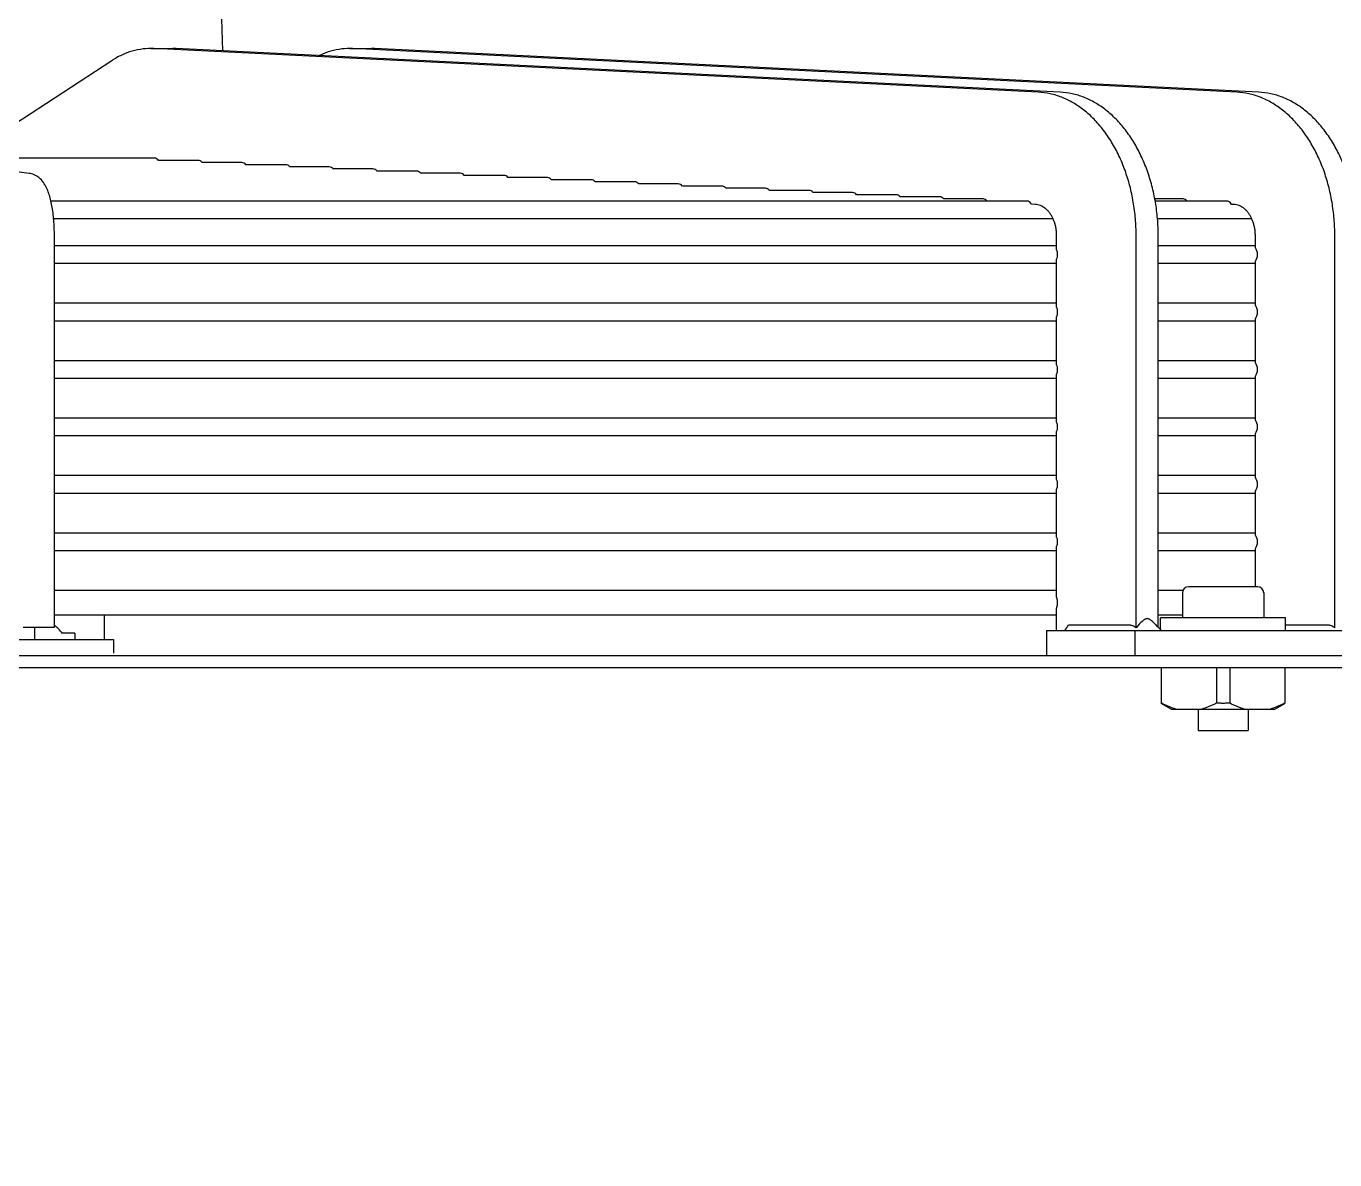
# Model space of a CAD drawing. Header units: millimetres. Extents: x 17700 to 32328, y 19251 to 29476.
# Drawn here: x 18139.63 to 18147.88, y 19600.84 to 19607.99 of the extents above; entities that cross this region are included whole.
import ezdxf

# ---------------------------------------------------------------- set-up
doc = ezdxf.new("R2010")
doc.units = ezdxf.units.MM
doc.header["$LTSCALE"] = 5
doc.layers.add('UNIT', color=6, linetype='Continuous')
doc.styles.add('SUBMITTAL', font='romans.shx', dxfattribs={"width": 0.75})
doc.dimstyles.new('SUBMITTAL', dxfattribs={"dimtxt": 0.09375, "dimasz": 0.09375, "dimexe": 0.03125, "dimexo": 0.0625, "dimgap": 0.0625, "dimtad": 0, "dimdec": 4, "dimzin": 4, "dimdsep": 46, "dimlunit": 4, "dimtxsty": 'SUBMITTAL', "dimcen": 0.09375, "dimclre": 6, "dimadec": 0, "dimazin": 0, "dimtfac": 1, "dimtdec": 0, "dimtofl": 0, "dimtmove": 0, "dimatfit": 3, "dimfxl": 0, "dimfrac": 2, "dimtolj": 1, "dimtzin": 4, "dimarcsym": 0})

msp = doc.modelspace()

# ---------------------------------------------------------------- linework, layer by layer
at = {"layer": 'UNIT'}
for p, q in [((18140.7899, 19610.3866), (18140.8678, 19607.8341)), ((18140.4146, 19607.8489), (18140.5538, 19607.8489)), ((18146.0098, 19607.5739), (18140.4349, 19607.8485)), ((18146.149, 19607.5739), (18140.5741, 19607.8485)), ((18141.6674, 19607.8489), (18141.8066, 19607.8489)), ((18147.2625, 19607.5739), (18141.6877, 19607.8485)), ((18147.4017, 19607.5739), (18141.8269, 19607.8485)), ((18140.1685, 19607.7721), (18139.2315, 19607.1581)), ((18139.6482, 19607.0615), (18137.6128, 19607.3361)), ((18140.4377, 19607.1581), (18138.9321, 19607.1581)), ((18140.7137, 19607.1434), (18140.4645, 19607.1434)), ((18140.9894, 19607.1299), (18140.7394, 19607.1299)), ((18141.2651, 19607.1164), (18141.0151, 19607.1164)), ((18141.5405, 19607.1029), (18141.2908, 19607.1029)), ((18141.8159, 19607.0894), (18141.5662, 19607.0894)), ((18142.0911, 19607.0759), (18141.8416, 19607.0759)), ((18142.3663, 19607.0624), (18142.1168, 19607.0624)), ((18142.6414, 19607.0489), (18142.392, 19607.0489)), ((18142.9163, 19607.0354), (18142.667, 19607.0354)), ((18143.1913, 19607.0219), (18142.942, 19607.0219)), ((18143.4661, 19607.0084), (18143.2169, 19607.0084)), ((18143.7409, 19606.9949), (18143.4918, 19606.9949)), ((18144.0157, 19606.9814), (18143.7666, 19606.9814)), ((18144.2904, 19606.9679), (18144.0413, 19606.9679)), ((18145.9378, 19606.8869), (18139.7855, 19606.8869)), ((18144.565, 19606.9544), (18144.316, 19606.9544)), ((18144.8397, 19606.9409), (18144.5906, 19606.9409)), ((18145.1142, 19606.9274), (18144.8653, 19606.9274)), ((18145.3888, 19606.9139), (18145.1398, 19606.9139)), ((18145.6633, 19606.9004), (18145.4144, 19606.9004)), ((18146.9241, 19606.9004), (18146.7458, 19606.9004)), ((18147.1984, 19606.8869), (18146.7483, 19606.8869)), ((18145.9923, 19606.8657), (18145.9679, 19606.8669)), ((18147.2451, 19606.8657), (18147.2287, 19606.8665)), ((18139.8024, 19606.7767), (18146.1041, 19606.7767)), ((18146.7626, 19606.7767), (18147.3568, 19606.7767)), ((18139.8073, 19604.1995), (18139.8073, 19606.6689)), ((18146.1268, 19606.5797), (18146.1268, 19606.6689)), ((18146.6279, 19604.1961), (18146.6279, 19606.6689)), ((18146.7671, 19604.1995), (18146.7671, 19606.6689)), ((18147.3796, 19606.5921), (18147.3796, 19606.6689)), ((18147.8807, 19604.1961), (18147.8807, 19606.6689)), ((18146.1268, 19606.605), (18139.8073, 19606.605)), ((18140.0845, 19606.6064), (18140.0845, 19606.605)), ((18140.8342, 19606.6064), (18140.8321, 19606.605)), ((18140.9734, 19606.6064), (18140.9713, 19606.605)), ((18142.0528, 19606.6064), (18142.0499, 19606.605)), ((18147.3796, 19606.605), (18146.7671, 19606.605)), ((18139.8073, 19606.4948), (18146.1268, 19606.4948)), ((18146.1268, 19606.2175), (18146.1268, 19606.5201)), ((18146.7671, 19606.4948), (18147.3796, 19606.4948)), ((18147.3796, 19606.2299), (18147.3796, 19606.5077)), ((18146.1268, 19606.2428), (18139.8073, 19606.2428)), ((18147.3796, 19606.2428), (18146.7671, 19606.2428)), ((18139.8073, 19606.1326), (18146.1268, 19606.1326)), ((18146.1268, 19605.8553), (18146.1268, 19606.1579)), ((18146.7671, 19606.1326), (18147.3796, 19606.1326)), ((18147.3796, 19605.8677), (18147.3796, 19606.1455)), ((18146.1268, 19605.8806), (18139.8073, 19605.8806)), ((18147.3796, 19605.8806), (18146.7671, 19605.8806)), ((18139.8073, 19605.7704), (18146.1268, 19605.7704)), ((18146.1268, 19605.4931), (18146.1268, 19605.7957)), ((18146.7671, 19605.7704), (18147.3796, 19605.7704)), ((18147.3796, 19605.5055), (18147.3796, 19605.7832)), ((18146.1268, 19605.5184), (18139.8073, 19605.5184)), ((18147.3796, 19605.5184), (18146.7671, 19605.5184)), ((18139.8073, 19605.4081), (18146.1268, 19605.4081)), ((18146.1268, 19605.1309), (18146.1268, 19605.4334)), ((18146.7671, 19605.4081), (18147.3796, 19605.4081)), ((18147.3796, 19605.1433), (18147.3796, 19605.421)), ((18146.1268, 19605.1562), (18139.8073, 19605.1562)), ((18147.3796, 19605.1562), (18146.7671, 19605.1562)), ((18146.1268, 19604.7687), (18146.1268, 19605.0712)), ((18147.3796, 19604.7811), (18147.3796, 19605.0588)), ((18139.8073, 19605.0459), (18146.1268, 19605.0459)), ((18146.7671, 19605.0459), (18147.3796, 19605.0459)), ((18146.1268, 19604.794), (18139.8073, 19604.794)), ((18147.3796, 19604.794), (18146.7671, 19604.794)), ((18139.8073, 19604.6837), (18146.1268, 19604.6837)), ((18146.1268, 19604.3906), (18146.1268, 19604.709)), ((18146.7671, 19604.6837), (18147.3796, 19604.6837)), ((18147.3796, 19604.4554), (18147.3796, 19604.6966)), ((18146.1268, 19604.4318), (18139.8073, 19604.4318)), ((18146.9236, 19604.4318), (18146.7671, 19604.4318)), ((18146.9203, 19604.416), (18146.9203, 19604.2585)), ((18147.3927, 19604.4554), (18146.9596, 19604.4554)), ((18147.4321, 19604.416), (18147.4321, 19604.2585)), ((18146.1268, 19604.1798), (18146.1268, 19604.3194)), ((18139.8073, 19604.2782), (18146.1268, 19604.2782)), ((18140.1238, 19604.1227), (18140.1238, 19604.2782)), ((18146.7671, 19604.2782), (18146.9203, 19604.2782)), ((18147.5699, 19604.2585), (18146.7825, 19604.2585)), ((18146.7825, 19604.1842), (18146.7825, 19604.2585)), ((18147.5699, 19604.1798), (18147.5699, 19604.2585)), ((18139.6104, 19604.1995), (18139.8073, 19604.1995)), ((18139.6845, 19604.1227), (18139.6845, 19604.1995)), ((18139.9358, 19604.1621), (18139.857, 19604.1621)), ((18139.9358, 19604.1621), (18139.9358, 19604.1227)), ((18146.0626, 19604.1798), (18148.2897, 19604.1798)), ((18146.0626, 19604.1798), (18146.0626, 19604.0223)), ((18146.5862, 19604.2126), (18146.2018, 19604.2126)), ((18146.6194, 19604.1798), (18146.6194, 19604.0223)), ((18147.8389, 19604.2126), (18147.5699, 19604.2126)), ((18130.9275, 19604.1227), (18140.1794, 19604.1227)), ((18140.1794, 19604.1227), (18140.1794, 19604.0361)), ((18118.6834, 19604.0223), (18152.4235, 19604.0223)), ((18152.4235, 19603.9436), (18118.6834, 19603.9436)), ((18146.7864, 19603.9436), (18146.7864, 19603.7214)), ((18147.1344, 19603.9436), (18147.1344, 19603.7214)), ((18147.2179, 19603.9436), (18147.2179, 19603.7214)), ((18147.5659, 19603.9436), (18147.5659, 19603.7214)), ((18146.8494, 19603.6837), (18146.7864, 19603.7201)), ((18146.8494, 19603.6837), (18147.503, 19603.6837)), ((18147.0187, 19603.6837), (18147.0187, 19603.5499)), ((18147.3337, 19603.6837), (18147.3337, 19603.5499)), ((18147.503, 19603.6837), (18147.5659, 19603.7201)), ((18147.0187, 19603.5499), (18147.3337, 19603.5499))]:
    msp.add_line(p, q, dxfattribs=at)
for centre, radius, start, end in [((18140.9401, 19606.6132), 0.0787, 353.99009, 355.0051), ((18141.7275, 19606.6132), 0.0787, 184.9949, 186.00991), ((18146.9596, 19604.416), 0.0394, 90, 180), ((18147.3927, 19604.416), 0.0394, 0, 90), ((18139.67, 19604.027), 0.2307, 35.84734, 53.50274)]:
    msp.add_arc(centre, radius, start, end, dxfattribs=at)
for centre, major_axis, ratio, start_param, end_param in [((18140.4377, 19607.103), (0, -0.0551), 0.71258, 2.392275, 3.141678), ((18140.7137, 19607.0882), (0, -0.0551), 0.712077, 2.426765, 3.141668), ((18140.9894, 19607.0747), (0, -0.0551), 0.711642, 2.426755, 3.141658), ((18141.2651, 19607.0612), (0, -0.0551), 0.711261, 2.426745, 3.14165), ((18141.5405, 19607.0477), (0, -0.0551), 0.710927, 2.426738, 3.141643), ((18141.8159, 19607.0343), (0, -0.0551), 0.710631, 2.426732, 3.141637), ((18142.0911, 19607.0208), (0, -0.0551), 0.710369, 2.426726, 3.141632), ((18142.3663, 19607.0073), (0, -0.0551), 0.710135, 2.426721, 3.141628), ((18142.6414, 19606.9938), (0, -0.0551), 0.709925, 2.426717, 3.141624), ((18142.9163, 19606.9803), (0, -0.0551), 0.709737, 2.426714, 3.141621), ((18143.1913, 19606.9668), (0, -0.0551), 0.709566, 2.426711, 3.141618), ((18143.4661, 19606.9533), (0, -0.0551), 0.709412, 2.426708, 3.141616), ((18143.7409, 19606.9398), (0, -0.0551), 0.709272, 2.426706, 3.141614), ((18144.0157, 19606.9263), (0, -0.0551), 0.709144, 2.426704, 3.141612), ((18144.2904, 19606.9128), (0, -0.0551), 0.709027, 2.426702, 3.14161), ((18144.565, 19606.8993), (0, -0.0551), 0.708921, 2.426701, 3.141609), ((18144.8397, 19606.8858), (0, -0.0551), 0.708822, 2.426699, 3.141608), ((18145.1142, 19606.8723), (0, -0.0551), 0.708732, 2.426698, 3.141606), ((18145.3888, 19606.8588), (0, -0.0551), 0.708648, 2.426697, 3.141605), ((18145.6633, 19606.8453), (0, -0.0551), 0.708571, 2.426696, 3.141604), ((18145.9378, 19606.8318), (0, -0.0551), 0.708499, 2.259884, 3.141603), ((18146.9241, 19606.8453), (0, -0.0551), 0.708043, 2.426691, 3.1416), ((18147.1984, 19606.8318), (0, -0.0551), 0.707997, 2.250565, 3.1416), ((18141.9591, 19606.6705), (-0.0428, 0.0886), 0.23457, 2.259587, 2.282231), ((18147.3545, 19606.5499), (0, -0.0551), 0.707968, 1.570803, 2.443376), ((18147.3545, 19606.5499), (0, -0.0551), 0.707968, 0.698217, 1.570789), ((18147.3545, 19606.1877), (0, -0.0551), 0.707968, 1.570803, 2.443376), ((18147.3545, 19606.1877), (0, -0.0551), 0.707968, 0.698217, 1.570789), ((18147.3545, 19605.8255), (0, -0.0551), 0.707968, 1.570803, 2.443376), ((18147.3545, 19605.8255), (0, -0.0551), 0.707968, 0.698217, 1.570789), ((18147.3545, 19605.4633), (0, -0.0551), 0.707968, 1.570803, 2.443376), ((18147.3545, 19605.4633), (0, -0.0551), 0.707968, 0.698217, 1.570789), ((18147.3545, 19605.1011), (0, -0.0551), 0.707968, 1.570803, 2.443376), ((18147.3545, 19605.1011), (0, -0.0551), 0.707968, 0.698217, 1.570789), ((18147.3545, 19604.7389), (0, -0.0551), 0.707968, 1.570803, 2.443376), ((18147.3545, 19604.7389), (0, -0.0551), 0.707968, 0.698217, 1.570789), ((18145.2058, 19605.5884), (0, -1.969), 0.707107, 0.773616, 0.797181)]:
    msp.add_ellipse(centre, major_axis=major_axis, ratio=ratio, start_param=start_param, end_param=end_param, dxfattribs=at)
for points, knots in [([(18140.4349, 19607.8484), (18140.4121, 19607.8496), (18140.3891, 19607.8488), (18140.3662, 19607.8461), (18140.3434, 19607.8435), (18140.3208, 19607.8389), (18140.2984, 19607.8325), (18140.276, 19607.8261), (18140.2539, 19607.8178), (18140.2321, 19607.8077), (18140.2104, 19607.7976), (18140.1891, 19607.7858), (18140.1684, 19607.7722)], [0, 0, 0, 0, 0.250376, 0.250376, 0.250376, 0.500564, 0.500564, 0.500564, 0.750752, 0.750752, 0.750752, 1, 1, 1, 1]), ([(18141.6877, 19607.8484), (18141.6648, 19607.8496), (18141.6418, 19607.8488), (18141.619, 19607.8461), (18141.5962, 19607.8435), (18141.5735, 19607.8389), (18141.5511, 19607.8325), (18141.5287, 19607.8261), (18141.5066, 19607.8178), (18141.4848, 19607.8077), (18141.4823, 19607.8065), (18141.4797, 19607.8053), (18141.4771, 19607.8041)], [0, 0, 0, 0, 0.2503763, 0.2503763, 0.2503763, 0.5005641, 0.5005641, 0.5005641, 0.7507518, 0.7507518, 0.7507518, 0.7802911, 0.7802911, 0.7802911, 0.7802911]), ([(18146.6279, 19606.6689), (18146.6279, 19606.7044), (18146.6264, 19606.7403), (18146.6234, 19606.7757), (18146.6205, 19606.8112), (18146.6161, 19606.8461), (18146.6101, 19606.8808), (18146.6042, 19606.9154), (18146.5968, 19606.9498), (18146.5881, 19606.9833), (18146.5793, 19607.0167), (18146.5692, 19607.0493), (18146.5577, 19607.081), (18146.5462, 19607.1128), (18146.5333, 19607.1438), (18146.5193, 19607.1734), (18146.5053, 19607.203), (18146.4901, 19607.2313), (18146.4736, 19607.2583), (18146.4572, 19607.2854), (18146.4395, 19607.3112), (18146.421, 19607.3354), (18146.4024, 19607.3595), (18146.383, 19607.382), (18146.3625, 19607.4029), (18146.3421, 19607.4237), (18146.3206, 19607.443), (18146.2986, 19607.4603), (18146.2766, 19607.4777), (18146.2539, 19607.4931), (18146.2306, 19607.5066), (18146.2072, 19607.5201), (18146.1832, 19607.5318), (18146.1589, 19607.5413), (18146.1346, 19607.5509), (18146.1101, 19607.5583), (18146.0852, 19607.5638), (18146.0602, 19607.5692), (18146.0349, 19607.5726), (18146.0098, 19607.5738)], [0, 0, 0, 0, 0.076921, 0.076921, 0.076921, 0.153842, 0.153842, 0.153842, 0.230763, 0.230763, 0.230763, 0.307684, 0.307684, 0.307684, 0.384605, 0.384605, 0.384605, 0.461526, 0.461526, 0.461526, 0.538447, 0.538447, 0.538447, 0.615368, 0.615368, 0.615368, 0.692289, 0.692289, 0.692289, 0.76921, 0.76921, 0.76921, 0.846132, 0.846132, 0.846132, 0.923053, 0.923053, 0.923053, 1, 1, 1, 1]), ([(18146.7671, 19606.6689), (18146.7671, 19606.7044), (18146.7656, 19606.7403), (18146.7626, 19606.7757), (18146.7597, 19606.8112), (18146.7552, 19606.8461), (18146.7493, 19606.8808), (18146.7434, 19606.9154), (18146.736, 19606.9498), (18146.7273, 19606.9833), (18146.7185, 19607.0167), (18146.7084, 19607.0493), (18146.6969, 19607.081), (18146.6854, 19607.1128), (18146.6725, 19607.1438), (18146.6585, 19607.1734), (18146.6445, 19607.203), (18146.6293, 19607.2313), (18146.6128, 19607.2583), (18146.5964, 19607.2854), (18146.5787, 19607.3112), (18146.5602, 19607.3354), (18146.5416, 19607.3595), (18146.5222, 19607.382), (18146.5017, 19607.4029), (18146.4813, 19607.4237), (18146.4598, 19607.443), (18146.4378, 19607.4603), (18146.4157, 19607.4777), (18146.3931, 19607.4931), (18146.3698, 19607.5066), (18146.3464, 19607.5201), (18146.3224, 19607.5318), (18146.2981, 19607.5413), (18146.2738, 19607.5509), (18146.2493, 19607.5583), (18146.2244, 19607.5638), (18146.1994, 19607.5692), (18146.1741, 19607.5726), (18146.149, 19607.5738)], [0, 0, 0, 0, 0.076921, 0.076921, 0.076921, 0.153842, 0.153842, 0.153842, 0.230763, 0.230763, 0.230763, 0.307684, 0.307684, 0.307684, 0.384605, 0.384605, 0.384605, 0.461526, 0.461526, 0.461526, 0.538447, 0.538447, 0.538447, 0.615368, 0.615368, 0.615368, 0.692289, 0.692289, 0.692289, 0.76921, 0.76921, 0.76921, 0.846132, 0.846132, 0.846132, 0.923053, 0.923053, 0.923053, 1, 1, 1, 1]), ([(18147.8807, 19606.6689), (18147.8807, 19606.7044), (18147.8792, 19606.7403), (18147.8762, 19606.7757), (18147.8732, 19606.8112), (18147.8688, 19606.8461), (18147.8629, 19606.8808), (18147.857, 19606.9154), (18147.8496, 19606.9498), (18147.8408, 19606.9833), (18147.8321, 19607.0167), (18147.822, 19607.0493), (18147.8105, 19607.081), (18147.799, 19607.1128), (18147.7861, 19607.1438), (18147.7721, 19607.1734), (18147.758, 19607.203), (18147.7428, 19607.2313), (18147.7264, 19607.2583), (18147.71, 19607.2854), (18147.6923, 19607.3112), (18147.6737, 19607.3354), (18147.6552, 19607.3595), (18147.6357, 19607.382), (18147.6153, 19607.4029), (18147.5948, 19607.4237), (18147.5734, 19607.443), (18147.5513, 19607.4603), (18147.5293, 19607.4777), (18147.5067, 19607.4931), (18147.4833, 19607.5066), (18147.46, 19607.5201), (18147.4359, 19607.5318), (18147.4117, 19607.5413), (18147.3874, 19607.5509), (18147.3628, 19607.5583), (18147.3379, 19607.5638), (18147.313, 19607.5692), (18147.2876, 19607.5726), (18147.2625, 19607.5738)], [0, 0, 0, 0, 0.076921, 0.076921, 0.076921, 0.153842, 0.153842, 0.153842, 0.230763, 0.230763, 0.230763, 0.307684, 0.307684, 0.307684, 0.384605, 0.384605, 0.384605, 0.461526, 0.461526, 0.461526, 0.538447, 0.538447, 0.538447, 0.615368, 0.615368, 0.615368, 0.692289, 0.692289, 0.692289, 0.76921, 0.76921, 0.76921, 0.846132, 0.846132, 0.846132, 0.923053, 0.923053, 0.923053, 1, 1, 1, 1]), ([(18148.0199, 19606.6689), (18148.0199, 19606.7044), (18148.0184, 19606.7403), (18148.0154, 19606.7757), (18148.0124, 19606.8112), (18148.008, 19606.8461), (18148.0021, 19606.8808), (18147.9962, 19606.9154), (18147.9888, 19606.9498), (18147.98, 19606.9833), (18147.9713, 19607.0167), (18147.9612, 19607.0493), (18147.9497, 19607.081), (18147.9382, 19607.1128), (18147.9253, 19607.1438), (18147.9112, 19607.1734), (18147.8972, 19607.203), (18147.882, 19607.2313), (18147.8656, 19607.2583), (18147.8492, 19607.2854), (18147.8315, 19607.3112), (18147.8129, 19607.3354), (18147.7944, 19607.3595), (18147.7749, 19607.382), (18147.7545, 19607.4029), (18147.734, 19607.4237), (18147.7126, 19607.443), (18147.6905, 19607.4603), (18147.6685, 19607.4777), (18147.6459, 19607.4931), (18147.6225, 19607.5066), (18147.5992, 19607.5201), (18147.5751, 19607.5318), (18147.5509, 19607.5413), (18147.5266, 19607.5509), (18147.502, 19607.5583), (18147.4771, 19607.5638), (18147.4522, 19607.5692), (18147.4268, 19607.5726), (18147.4017, 19607.5738)], [0, 0, 0, 0, 0.076921, 0.076921, 0.076921, 0.153842, 0.153842, 0.153842, 0.230763, 0.230763, 0.230763, 0.307684, 0.307684, 0.307684, 0.384605, 0.384605, 0.384605, 0.461526, 0.461526, 0.461526, 0.538447, 0.538447, 0.538447, 0.615368, 0.615368, 0.615368, 0.692289, 0.692289, 0.692289, 0.76921, 0.76921, 0.76921, 0.846132, 0.846132, 0.846132, 0.923053, 0.923053, 0.923053, 1, 1, 1, 1]), ([(18139.8073, 19606.6689), (18139.8073, 19606.7017), (18139.8059, 19606.7345), (18139.8007, 19606.7979), (18139.7969, 19606.8283), (18139.7865, 19606.8852), (18139.7801, 19606.9115), (18139.7635, 19606.9601), (18139.7539, 19606.9825), (18139.7302, 19607.0152), (18139.7211, 19607.0257), (18139.695, 19607.0462), (18139.6768, 19607.0562), (18139.6526, 19607.0608), (18139.6504, 19607.0612), (18139.6482, 19607.0615)], [1.570796, 1.570796, 1.570796, 1.570796, 1.877974, 1.877974, 2.185152, 2.185152, 2.49233, 2.49233, 2.799508, 2.799508, 2.940974, 2.940974, 3.091858, 3.091858, 3.106686, 3.106686, 3.106686, 3.106686]), ([(18146.1268, 19606.6689), (18146.1268, 19606.6766), (18146.1265, 19606.6844), (18146.1259, 19606.692), (18146.1252, 19606.6997), (18146.1242, 19606.7074), (18146.123, 19606.7149), (18146.1217, 19606.7224), (18146.1201, 19606.7299), (18146.1182, 19606.7371), (18146.1163, 19606.7444), (18146.1141, 19606.7515), (18146.1116, 19606.7584), (18146.1091, 19606.7653), (18146.1063, 19606.772), (18146.1032, 19606.7784), (18146.1002, 19606.7849), (18146.0969, 19606.7911), (18146.0933, 19606.797), (18146.0897, 19606.8028), (18146.0859, 19606.8084), (18146.0819, 19606.8137), (18146.0778, 19606.8189), (18146.0736, 19606.8238), (18146.0691, 19606.8284), (18146.0647, 19606.8329), (18146.06, 19606.8371), (18146.0552, 19606.8409), (18146.0504, 19606.8446), (18146.0455, 19606.848), (18146.0404, 19606.851), (18146.0353, 19606.8539), (18146.0301, 19606.8564), (18146.0248, 19606.8585), (18146.0195, 19606.8606), (18146.0141, 19606.8622), (18146.0087, 19606.8634), (18146.0033, 19606.8646), (18145.9978, 19606.8653), (18145.9923, 19606.8656)], [0, 0, 0, 0, 0.076921, 0.076921, 0.076921, 0.153842, 0.153842, 0.153842, 0.230763, 0.230763, 0.230763, 0.307684, 0.307684, 0.307684, 0.384605, 0.384605, 0.384605, 0.461526, 0.461526, 0.461526, 0.538447, 0.538447, 0.538447, 0.615368, 0.615368, 0.615368, 0.692289, 0.692289, 0.692289, 0.76921, 0.76921, 0.76921, 0.846131, 0.846131, 0.846131, 0.923052, 0.923052, 0.923052, 1, 1, 1, 1]), ([(18147.3796, 19606.6689), (18147.3796, 19606.6766), (18147.3793, 19606.6844), (18147.3786, 19606.692), (18147.378, 19606.6997), (18147.377, 19606.7074), (18147.3757, 19606.7149), (18147.3744, 19606.7224), (18147.3728, 19606.7299), (18147.3709, 19606.7371), (18147.369, 19606.7444), (18147.3668, 19606.7515), (18147.3643, 19606.7584), (18147.3618, 19606.7653), (18147.359, 19606.772), (18147.356, 19606.7784), (18147.3529, 19606.7849), (18147.3496, 19606.7911), (18147.346, 19606.797), (18147.3425, 19606.8028), (18147.3387, 19606.8084), (18147.3346, 19606.8137), (18147.3306, 19606.8189), (18147.3263, 19606.8238), (18147.3219, 19606.8284), (18147.3174, 19606.8329), (18147.3128, 19606.8371), (18147.308, 19606.8409), (18147.3032, 19606.8446), (18147.2982, 19606.848), (18147.2931, 19606.851), (18147.2881, 19606.8539), (18147.2829, 19606.8564), (18147.2776, 19606.8585), (18147.2723, 19606.8606), (18147.2669, 19606.8622), (18147.2615, 19606.8634), (18147.256, 19606.8646), (18147.2506, 19606.8653), (18147.2451, 19606.8656)], [0, 0, 0, 0, 0.076921, 0.076921, 0.076921, 0.153842, 0.153842, 0.153842, 0.230763, 0.230763, 0.230763, 0.307684, 0.307684, 0.307684, 0.384605, 0.384605, 0.384605, 0.461526, 0.461526, 0.461526, 0.538447, 0.538447, 0.538447, 0.615368, 0.615368, 0.615368, 0.692289, 0.692289, 0.692289, 0.76921, 0.76921, 0.76921, 0.846131, 0.846131, 0.846131, 0.923052, 0.923052, 0.923052, 1, 1, 1, 1]), ([(18146.133, 19606.5499), (18146.133, 19606.5567), (18146.1319, 19606.5647), (18146.1292, 19606.5738), (18146.1281, 19606.5768), (18146.1268, 19606.5797)], [-0.8301339, -0.8301339, -0.8301339, -0.8301339, -0.77833175, -0.77833175, -0.75461184, -0.75461184, -0.75461184, -0.75461184]), ([(18146.1268, 19606.5201), (18146.1281, 19606.5229), (18146.1292, 19606.5259), (18146.1319, 19606.5351), (18146.133, 19606.5431), (18146.133, 19606.5499)], [-0.07552205, -0.07552205, -0.07552205, -0.07552205, -0.05180215, -0.05180215, 0, 0, 0, 0]), ([(18146.133, 19606.1877), (18146.133, 19606.1945), (18146.1319, 19606.2025), (18146.1292, 19606.2116), (18146.1281, 19606.2146), (18146.1268, 19606.2175)], [-0.8301339, -0.8301339, -0.8301339, -0.8301339, -0.77833175, -0.77833175, -0.75461184, -0.75461184, -0.75461184, -0.75461184]), ([(18146.1268, 19606.1579), (18146.1281, 19606.1607), (18146.1292, 19606.1637), (18146.1319, 19606.1729), (18146.133, 19606.1809), (18146.133, 19606.1877)], [-0.07552205, -0.07552205, -0.07552205, -0.07552205, -0.05180215, -0.05180215, 0, 0, 0, 0]), ([(18146.133, 19605.8255), (18146.133, 19605.8323), (18146.1319, 19605.8403), (18146.1292, 19605.8494), (18146.1281, 19605.8524), (18146.1268, 19605.8553)], [0, 0, 0, 0, 0.05180215, 0.05180215, 0.07552205, 0.07552205, 0.07552205, 0.07552205]), ([(18146.1268, 19605.7957), (18146.1281, 19605.7985), (18146.1292, 19605.8015), (18146.1319, 19605.8107), (18146.133, 19605.8187), (18146.133, 19605.8255)], [0.75461184, 0.75461184, 0.75461184, 0.75461184, 0.77833175, 0.77833175, 0.8301339, 0.8301339, 0.8301339, 0.8301339]), ([(18146.133, 19605.4633), (18146.133, 19605.4701), (18146.1319, 19605.4781), (18146.1292, 19605.4872), (18146.1281, 19605.4902), (18146.1268, 19605.4931)], [0, 0, 0, 0, 0.05180215, 0.05180215, 0.07552205, 0.07552205, 0.07552205, 0.07552205]), ([(18146.1268, 19605.4334), (18146.1281, 19605.4363), (18146.1292, 19605.4393), (18146.1319, 19605.4485), (18146.133, 19605.4565), (18146.133, 19605.4633)], [0.75461184, 0.75461184, 0.75461184, 0.75461184, 0.77833175, 0.77833175, 0.8301339, 0.8301339, 0.8301339, 0.8301339]), ([(18146.133, 19605.1011), (18146.133, 19605.1079), (18146.1319, 19605.1159), (18146.1292, 19605.125), (18146.1281, 19605.128), (18146.1268, 19605.1309)], [0, 0, 0, 0, 0.05180215, 0.05180215, 0.07552205, 0.07552205, 0.07552205, 0.07552205]), ([(18146.1268, 19605.0712), (18146.1281, 19605.0741), (18146.1292, 19605.0771), (18146.1319, 19605.0863), (18146.133, 19605.0943), (18146.133, 19605.1011)], [0.75461041, 0.75461041, 0.75461041, 0.75461041, 0.77830675, 0.77830675, 0.8301339, 0.8301339, 0.8301339, 0.8301339]), ([(18146.133, 19604.7389), (18146.133, 19604.7457), (18146.1319, 19604.7537), (18146.1292, 19604.7628), (18146.1281, 19604.7658), (18146.1268, 19604.7687)], [0, 0, 0, 0, 0.05180215, 0.05180215, 0.07552205, 0.07552205, 0.07552205, 0.07552205]), ([(18146.1268, 19604.709), (18146.1281, 19604.7119), (18146.1292, 19604.7149), (18146.1319, 19604.7241), (18146.133, 19604.7321), (18146.133, 19604.7389)], [-0.07552205, -0.07552205, -0.07552205, -0.07552205, -0.05180215, -0.05180215, 0, 0, 0, 0]), ([(18146.133, 19604.355), (18146.133, 19604.3645), (18146.1315, 19604.3756), (18146.1283, 19604.3864), (18146.1276, 19604.3885), (18146.1268, 19604.3906)], [-1.15626096, -1.15626096, -1.15626096, -1.15626096, -1.084108, -1.084108, -1.0671611, -1.0671611, -1.0671611, -1.0671611]), ([(18146.1268, 19604.3194), (18146.1276, 19604.3215), (18146.1283, 19604.3236), (18146.1315, 19604.3344), (18146.133, 19604.3455), (18146.133, 19604.355)], [1.0671611, 1.0671611, 1.0671611, 1.0671611, 1.084108, 1.084108, 1.15626096, 1.15626096, 1.15626096, 1.15626096]), ([(18146.7393, 19604.228), (18146.7361, 19604.2314), (18146.733, 19604.2345), (18146.7241, 19604.2427), (18146.7184, 19604.247), (18146.71, 19604.2514), (18146.7071, 19604.2526), (18146.7019, 19604.2538), (18146.6997, 19604.2541), (18146.6953, 19604.2541), (18146.6931, 19604.2538), (18146.6879, 19604.2526), (18146.685, 19604.2514), (18146.6767, 19604.247), (18146.671, 19604.2427), (18146.6545, 19604.2275), (18146.6425, 19604.2137), (18146.6279, 19604.1961)], [-0.7051285, -0.7051285, -0.7051285, -0.7051285, -0.6469728, -0.6469728, -0.5301949, -0.5301949, -0.4705503, -0.4705503, -0.4267696, -0.4267696, -0.3829888, -0.3829888, -0.3233442, -0.3233442, -0.2065661, -0.2065661, -0.0000011, -0.0000011, -0.0000011, -0.0000011]), ([(18146.6279, 19604.1961), (18146.621, 19604.2011), (18146.6136, 19604.2056), (18146.6026, 19604.21), (18146.5991, 19604.211), (18146.5939, 19604.212), (18146.5922, 19604.2123), (18146.5891, 19604.2125), (18146.5876, 19604.2126), (18146.5862, 19604.2126)], [-0.157362, -0.157362, -0.157362, -0.157362, -0.0724254, -0.0724254, -0.0336278, -0.0336278, -0.0157905, -0.0157905, 0, 0, 0, 0]), ([(18147.8807, 19604.1961), (18147.8737, 19604.2011), (18147.8664, 19604.2056), (18147.8553, 19604.21), (18147.8518, 19604.211), (18147.8466, 19604.212), (18147.845, 19604.2123), (18147.8418, 19604.2125), (18147.8404, 19604.2126), (18147.8389, 19604.2126)], [-0.1573619, -0.1573619, -0.1573619, -0.1573619, -0.0724304, -0.0724304, -0.0336296, -0.0336296, -0.0157913, -0.0157913, 0, 0, 0, 0]), ([(18146.7864, 19603.7214), (18146.7864, 19603.7211), (18146.7864, 19603.7206), (18146.7864, 19603.7202), (18146.7864, 19603.7201), (18146.7864, 19603.7201)], [0, 0, 0, 0, 0.1666667, 0.3333333, 0.5, 0.5, 0.5, 0.5])]:
    msp.add_open_spline(points, degree=3, knots=knots, dxfattribs=at)
for points in [[(18140.5721, 19607.8485), (18140.566, 19607.8488), (18140.5599, 19607.8489), (18140.5538, 19607.8489)], [(18141.8249, 19607.8485), (18141.8188, 19607.8488), (18141.8127, 19607.8489), (18141.8066, 19607.8489)], [(18146.7393, 19604.228), (18146.7549, 19604.2117), (18146.7708, 19604.1956), (18146.787, 19604.1798)], [(18146.8777, 19603.6837), (18146.8745, 19603.6847), (18146.868, 19603.6867), (18146.8583, 19603.6899), (18146.8485, 19603.6935), (18146.8386, 19603.6973), (18146.8286, 19603.7015), (18146.8184, 19603.7059), (18146.808, 19603.7107), (18146.7974, 19603.7158), (18146.7901, 19603.7195), (18146.7864, 19603.7214)], [(18147.1344, 19603.7214), (18147.1307, 19603.7195), (18147.1233, 19603.7158), (18147.1126, 19603.7106), (18147.1021, 19603.7058), (18147.0919, 19603.7013), (18147.0819, 19603.6972), (18147.0721, 19603.6934), (18147.0624, 19603.6899), (18147.0527, 19603.6866), (18147.0463, 19603.6847), (18147.0431, 19603.6837)], [(18147.2179, 19603.7214), (18147.2133, 19603.7211), (18147.204, 19603.7206), (18147.1901, 19603.7202), (18147.1762, 19603.72), (18147.1623, 19603.7202), (18147.1483, 19603.7206), (18147.1391, 19603.7211), (18147.1344, 19603.7214)], [(18147.3092, 19603.6837), (18147.306, 19603.6847), (18147.2995, 19603.6867), (18147.2898, 19603.6899), (18147.28, 19603.6935), (18147.2701, 19603.6973), (18147.2601, 19603.7015), (18147.2499, 19603.7059), (18147.2395, 19603.7107), (18147.2289, 19603.7158), (18147.2216, 19603.7195), (18147.2179, 19603.7214)], [(18147.5659, 19603.7214), (18147.5622, 19603.7195), (18147.5548, 19603.7158), (18147.5441, 19603.7106), (18147.5336, 19603.7058), (18147.5234, 19603.7013), (18147.5134, 19603.6972), (18147.5036, 19603.6934), (18147.4939, 19603.6899), (18147.4842, 19603.6866), (18147.4778, 19603.6847), (18147.4746, 19603.6837)]]:
    msp.add_open_spline(points, degree=3, dxfattribs=at)

# ---------------------------------------------------------------- leaders
msp.add_leader([(18159.4234, 19600.8419), (18146.3104, 19614.846), (17982.6824, 19614.846)], dimstyle='SUBMITTAL', override={"dimscale": 36, "dimarcsym": 1}, dxfattribs=at)

doc.saveas('drawing.dxf')
